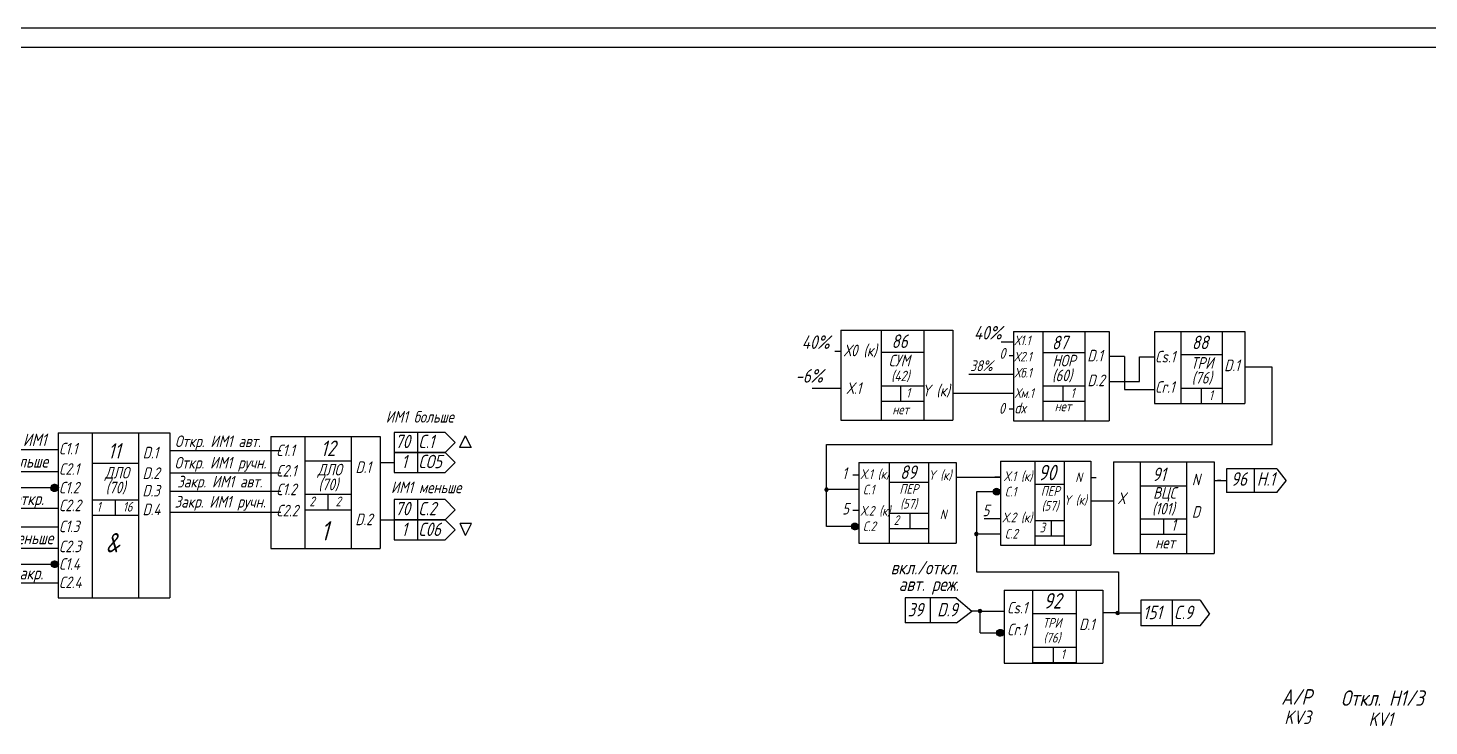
# Model space of a CAD drawing. Header units: millimetres. Extents: x -1319 to 705, y 574 to 3169.
# Drawn here: x -412.8 to -50.1, y 760.5 to 941.2 of the extents above; entities that cross this region are included whole.
import ezdxf

# ---------------------------------------------------------------- set-up
doc = ezdxf.new("R2010")
doc.units = ezdxf.units.MM
doc.layers.add('Предохр - 30', color=3, linetype='Continuous', lineweight=30)
doc.layers.add('Текст', color=7, linetype='Continuous', lineweight=50)
doc.styles.add('GOST тип А', font='GOST_A.TTF', dxfattribs={"oblique": 15})
doc.styles.add('АСУТП', font='GOST_A.TTF', dxfattribs={"oblique": 15, "height": 2.5})

msp = doc.modelspace()

# ---------------------------------------------------------------- hatches: boundary and pattern name
for points in [[(-407.03, 822.02, 1), (-405.05, 822.02, 1)], [(-407.03, 822.02, 1), (-405.05, 822.02, 1)], [(-406.95, 822.22, 1), (-404.97, 822.22, 1)], [(-406.95, 822.22, 1), (-404.97, 822.22, 1)], [(-163.09, 821.15, 1), (-161.11, 821.15, 1)], [(-163.09, 821.15, 1), (-161.11, 821.15, 1)], [(-163.09, 821.15, 1), (-161.11, 821.15, 1)], [(-163.09, 821.15, 1), (-161.11, 821.15, 1)], [(-199.76, 812.17, 1), (-197.78, 812.17, 1)], [(-199.73, 812.12, 1), (-197.75, 812.12, 1)], [(-199.73, 812.12, 1), (-197.75, 812.12, 1)], [(-199.73, 812.12, 1), (-197.75, 812.12, 1)], [(-406.93, 802.37, 1), (-404.95, 802.37, 1)], [(-406.93, 802.37, 1), (-404.95, 802.37, 1)], [(-406.93, 802.37, 1), (-404.95, 802.37, 1)], [(-406.93, 802.37, 1), (-404.95, 802.37, 1)], [(-162.19, 784.59, 1), (-160.21, 784.59, 1)], [(-162.19, 784.59, 1), (-160.21, 784.59, 1)], [(-162.1, 784.63, 1), (-160.12, 784.63, 1)], [(-162.1, 784.63, 1), (-160.12, 784.63, 1)]]:
    msp.add_hatch(color=7).paths.add_polyline_path(points)
h = msp.add_hatch(color=7)
edge = h.paths.add_edge_path()
edge.add_arc((-206.1, 821.68), 0.2, 0, 360)
h = msp.add_hatch(color=7)
edge = h.paths.add_edge_path()
edge.add_arc((-166.38, 790.25), 0.2, 0, 360)

# ---------------------------------------------------------------- linework, layer by layer
at = {"color": 7}
for p, q in [((370.58, 941.16), (-681.8, 941.16)), ((375.58, 936.16), (-701.8, 936.16)), ((-191.97, 862.92), (-191.97, 839.68)), ((-180.91, 862.92), (-180.91, 839.68)), ((-173.39, 862.92), (-173.39, 847.92)), ((-160.87, 859.9), (-157.68, 859.9)), ((-150.12, 862.62), (-150.12, 839.47)), ((-139.25, 862.62), (-139.25, 839.47)), ((-114.38, 862.59), (-114.38, 843.96)), ((-103.64, 862.59), (-103.64, 843.96)), ((-202.37, 857.46), (-203.93, 857.46)), ((-191.97, 857.22), (-180.91, 857.22)), ((-157.68, 856.32), (-158.82, 856.32)), ((-150.12, 857.2), (-139.25, 857.2)), ((-128.91, 856.09), (-132.89, 856.09)), ((-128.91, 856.09), (-128.91, 847.58)), ((-114.38, 856.66), (-103.64, 856.66)), ((-125.07, 856.01), (-121.15, 856.01)), ((-125.07, 849.66), (-125.07, 856.01)), ((-90.71, 853.41), (-97.79, 853.41)), ((-90.71, 833.39), (-90.71, 853.41)), ((-158.82, 851.44), (-169.28, 851.44)), ((-157.68, 851.44), (-158.82, 851.44)), ((-132.89, 849.66), (-125.07, 849.66)), ((-208.13, 847.81), (-209.85, 847.81)), ((-202.37, 847.81), (-208.13, 847.81)), ((-191.97, 848.58), (-180.91, 848.58)), ((-186.91, 848.58), (-186.91, 844.58)), ((-158.82, 846.58), (-173.39, 846.58)), ((-157.68, 846.58), (-158.82, 846.58)), ((-150.12, 848.56), (-139.25, 848.56)), ((-144.89, 848.56), (-144.89, 844.56)), ((-128.91, 847.58), (-121.2, 847.58)), ((-114.38, 847.96), (-103.64, 847.96)), ((-109.07, 847.96), (-109.07, 843.96)), ((-191.97, 844.58), (-180.91, 844.58)), ((-157.68, 842.47), (-158.82, 842.47)), ((-150.12, 844.56), (-139.25, 844.56)), ((-114.38, 843.96), (-103.64, 843.96)), ((-396.27, 836.33), (-396.27, 793.7)), ((-384.27, 836.33), (-384.27, 793.7)), ((-341.19, 835.4), (-341.19, 806.47)), ((-329.19, 835.4), (-329.19, 806.47)), ((-428.88, 832.02), (-405.01, 832.02)), ((-347.42, 831.73), (-376.08, 831.73)), ((-206.1, 812.1), (-206.1, 833.39)), ((-206.1, 833.39), (-90.71, 833.39)), ((-396.27, 828.48), (-384.27, 828.48)), ((-341.19, 829.15), (-329.19, 829.15)), ((-189.91, 828.69), (-189.91, 807.8)), ((-179.67, 828.69), (-179.67, 807.8)), ((-152.13, 829.05), (-152.13, 807.31)), ((-144.58, 829.05), (-144.58, 807.31)), ((-124.86, 828.86), (-124.86, 805.1)), ((-112.86, 828.86), (-112.86, 805.1)), ((-438.95, 826.39), (-405.01, 826.39)), ((-347.42, 825.91), (-376.08, 825.91)), ((-197.76, 825.45), (-199.28, 825.45)), ((-189.91, 823.6), (-179.67, 823.6)), ((-172.52, 824.91), (-161.02, 824.91)), ((-161.02, 824.91), (-162.53, 824.91)), ((-137.62, 824.78), (-136.24, 824.78)), ((-105.71, 824.02), (-102.56, 824.02)), ((-104.02, 824.02), (-104.87, 824.02)), ((-89.54, 827.02), (-102.56, 827.02)), ((-89.54, 827.02), (-102.56, 827.02)), ((-102.56, 827.02), (-102.56, 820.94)), ((-95.37, 827.02), (-95.37, 820.94)), ((-89.54, 827.02), (-87.09, 823.98)), ((-89.54, 820.94), (-87.09, 823.98)), ((-426.99, 822.21), (-406.71, 822.21)), ((-405.06, 821.98), (-405.01, 821.98)), ((-405.06, 821.98), (-405.01, 821.98)), ((-404.99, 822.18), (-404.94, 822.18)), ((-404.99, 822.18), (-404.94, 822.18)), ((-347.42, 821.21), (-376.08, 821.21)), ((-341.19, 820.46), (-329.19, 820.46)), ((-335.19, 820.46), (-335.19, 816.46)), ((-197.76, 821.68), (-206.1, 821.68)), ((-161.02, 821.14), (-167.29, 821.14)), ((-167.29, 821.14), (-167.29, 800.4)), ((-161.13, 821.11), (-161.08, 821.11)), ((-161.13, 821.11), (-161.08, 821.11)), ((-161.13, 821.11), (-161.08, 821.11)), ((-161.13, 821.11), (-161.08, 821.11)), ((-152.13, 823.06), (-144.58, 823.06)), ((-124.86, 822.61), (-112.86, 822.61)), ((-89.54, 820.94), (-102.56, 820.94)), ((-428.88, 816.83), (-405.01, 816.83)), ((-405.08, 816.89), (-405.01, 816.89)), ((-405.08, 816.89), (-405.01, 816.89)), ((-396.27, 819.07), (-384.27, 819.07)), ((-390.27, 819.07), (-390.27, 815.07)), ((-341.19, 816.46), (-329.19, 816.46)), ((-197.76, 816.27), (-199.28, 816.27)), ((-137.62, 818.79), (-131.76, 818.79)), ((-396.27, 815.07), (-384.27, 815.07)), ((-347.42, 815.76), (-376.08, 815.76)), ((-197.76, 816.04), (-197.76, 816.04)), ((-189.91, 815.6), (-179.67, 815.6)), ((-184.55, 815.6), (-184.55, 811.6)), ((-165.29, 814.2), (-165.25, 814.2)), ((-165.29, 814.2), (-165.25, 814.2)), ((-165.25, 814.2), (-161.02, 814.2)), ((-152.13, 813.69), (-144.58, 813.69)), ((-147.93, 813.69), (-147.93, 809.69)), ((-124.86, 814.13), (-112.86, 814.13)), ((-118.86, 814.13), (-118.86, 810.13)), ((-426.99, 812.06), (-405.01, 812.06)), ((-197.76, 812.1), (-206.1, 812.1)), ((-197.76, 812.08), (-197.71, 812.08)), ((-197.76, 812.08), (-197.71, 812.08)), ((-197.76, 812.08), (-197.71, 812.08)), ((-197.76, 812.08), (-197.71, 812.08)), ((-189.91, 811.6), (-179.67, 811.6)), ((-161.02, 810.18), (-167.29, 810.18)), ((-152.13, 809.69), (-144.58, 809.69)), ((-124.86, 810.17), (-112.86, 810.17)), ((-428.88, 806.55), (-405.01, 806.55)), ((-426.99, 802.35), (-406.71, 802.35)), ((-404.96, 802.32), (-404.91, 802.32)), ((-404.96, 802.32), (-404.91, 802.32)), ((-404.96, 802.32), (-404.91, 802.32)), ((-404.96, 802.32), (-404.91, 802.32)), ((-167.29, 800.4), (-130.5, 800.4)), ((-130.5, 800.4), (-130.5, 789.74)), ((-428.88, 797.57), (-405.01, 797.57)), ((-152.75, 795.68), (-152.75, 776.75)), ((-141.44, 795.68), (-141.44, 776.75)), ((-172.57, 793.66), (-185.77, 793.66)), ((-185.77, 793.66), (-185.77, 787.21)), ((-172.57, 793.66), (-185.77, 793.66)), ((-172.44, 793.66), (-185.64, 793.66)), ((-172.44, 793.66), (-185.64, 793.66)), ((-179.3, 793.68), (-179.3, 787.23)), ((-172.57, 793.66), (-168.45, 790.25)), ((-109.35, 793.02), (-124.71, 793.02)), ((-109.35, 793.02), (-124.71, 793.02)), ((-124.71, 793.02), (-124.71, 786.4)), ((-124.71, 793.02), (-124.71, 786.4)), ((-116.62, 793.02), (-116.62, 786.4)), ((-109.35, 793.02), (-106.9, 789.45)), ((-172.57, 787.21), (-185.77, 787.21)), ((-172.44, 787.21), (-185.64, 787.21)), ((-172.44, 787.21), (-168.45, 790.25)), ((-166.34, 790.25), (-168.45, 790.25)), ((-166.34, 790.22), (-160.08, 790.22)), ((-166.34, 784.59), (-166.34, 790.22)), ((-152.75, 789.62), (-141.44, 789.62)), ((-130.5, 789.74), (-134.63, 789.74)), ((-130.5, 789.74), (-124.71, 789.74)), ((-109.35, 786.4), (-106.9, 789.45)), ((-166.34, 784.59), (-160.08, 784.59)), ((-160.22, 784.54), (-160.17, 784.54)), ((-160.22, 784.54), (-160.17, 784.54)), ((-160.13, 784.59), (-160.08, 784.59)), ((-160.13, 784.59), (-160.08, 784.59)), ((-109.35, 786.4), (-124.71, 786.4)), ((-152.75, 780.92), (-141.44, 780.92)), ((-147.44, 780.92), (-147.44, 776.92)), ((-152.75, 776.92), (-141.44, 776.92))]:
    msp.add_line(p, q, dxfattribs=at)
at = {"color": 7, "lineweight": 30}
for p, q in [((-202.37, 862.92), (-173.39, 862.92)), ((-202.37, 862.92), (-202.37, 839.68)), ((-173.39, 862.92), (-173.39, 839.68)), ((-157.68, 862.62), (-132.89, 862.62)), ((-157.68, 862.62), (-157.68, 839.47)), ((-132.89, 862.62), (-132.89, 839.47)), ((-121.2, 862.59), (-97.79, 862.59)), ((-121.2, 862.59), (-121.2, 843.96)), ((-97.79, 862.59), (-97.79, 843.96)), ((-121.2, 843.96), (-97.79, 843.96)), ((-202.37, 839.68), (-173.39, 839.68)), ((-157.68, 839.47), (-132.89, 839.47)), ((-405.01, 836.33), (-376.08, 836.33)), ((-405.01, 836.33), (-405.01, 793.7)), ((-376.08, 836.33), (-376.08, 793.7)), ((-349.98, 835.4), (-321.64, 835.4)), ((-349.98, 835.4), (-349.98, 806.47)), ((-321.64, 835.4), (-321.64, 806.47)), ((-197.76, 828.69), (-172.52, 828.69)), ((-197.76, 828.69), (-197.76, 807.8)), ((-172.52, 828.69), (-172.52, 807.8)), ((-161.02, 829.05), (-137.62, 829.05)), ((-161.02, 829.05), (-161.02, 807.31)), ((-137.62, 829.05), (-137.62, 807.31)), ((-131.76, 828.86), (-105.71, 828.86)), ((-131.76, 828.86), (-131.76, 805.1)), ((-105.71, 828.86), (-105.71, 805.1)), ((-349.98, 806.47), (-321.64, 806.47)), ((-197.76, 807.8), (-172.52, 807.8)), ((-161.02, 807.31), (-137.62, 807.31)), ((-131.76, 805.1), (-105.71, 805.1)), ((-160.13, 795.68), (-134.52, 795.68)), ((-160.13, 795.68), (-160.13, 776.75)), ((-134.52, 795.68), (-134.52, 776.75)), ((-405.01, 793.7), (-376.08, 793.7)), ((-160.13, 776.75), (-134.52, 776.75))]:
    msp.add_line(p, q, dxfattribs=at)
for p, q in [((-304.82, 836.44), (-318.06, 836.44)), ((-318.06, 836.44), (-318.06, 831.26)), ((-312.01, 836.44), (-312.01, 831.26)), ((-304.82, 836.44), (-302.23, 833.85)), ((-299.62, 835.58), (-301.08, 832.54)), ((-299.62, 835.58), (-298.09, 832.54)), ((-304.82, 831.26), (-318.06, 831.26)), ((-318.06, 831.26), (-318.06, 826.07)), ((-318.06, 831.26), (-304.82, 831.26)), ((-312.01, 831.26), (-312.01, 826.07)), ((-304.82, 831.26), (-302.23, 833.85)), ((-304.82, 831.26), (-302.23, 828.67)), ((-302.23, 833.85), (-302.23, 833.85)), ((-298.09, 832.54), (-301.08, 832.54)), ((-321.64, 828.67), (-318.06, 828.67)), ((-304.82, 826.07), (-302.23, 828.67)), ((-302.23, 828.67), (-302.23, 828.67)), ((-318.06, 826.07), (-304.82, 826.07)), ((-304.82, 819.08), (-318.06, 819.08)), ((-318.06, 819.08), (-318.06, 813.89)), ((-312.01, 819.08), (-312.01, 813.89)), ((-304.82, 819.08), (-302.23, 816.48)), ((-304.82, 813.89), (-302.23, 816.48)), ((-302.23, 816.48), (-302.23, 816.48)), ((-321.64, 813.89), (-318.06, 813.89)), ((-318.06, 813.89), (-304.82, 813.89)), ((-304.82, 813.89), (-318.06, 813.89)), ((-318.06, 813.89), (-318.06, 808.71)), ((-312.01, 813.89), (-312.01, 808.71)), ((-304.82, 813.89), (-302.23, 811.3)), ((-298, 812.87), (-300.99, 812.87)), ((-299.53, 809.83), (-300.99, 812.87)), ((-299.53, 809.83), (-298, 812.87)), ((-304.82, 808.71), (-302.23, 811.3)), ((-302.23, 811.3), (-302.23, 811.3)), ((-318.06, 808.71), (-304.82, 808.71))]:
    msp.add_line(p, q)
at = {"color": 1}
msp.add_line((-365.65, 818.03), (-365.65, 818.03), dxfattribs=at)
at = {"color": 7, "lineweight": 30}
for centre in [(-406.07, 822.02), (-406.07, 822.02), (-406.07, 822.02), (-405.99, 822.22), (-405.99, 822.22), (-405.99, 822.22), (-405.89, 821.99), (-405.89, 821.99), (-405.81, 822.19), (-405.81, 822.19), (-162.13, 821.15), (-162.13, 821.15), (-162.13, 821.15), (-162.13, 821.15), (-162.13, 821.15), (-162.13, 821.15), (-161.95, 821.12), (-161.95, 821.12), (-161.95, 821.12), (-161.95, 821.12), (-198.77, 812.12), (-198.77, 812.12), (-198.77, 812.12), (-198.77, 812.12), (-198.77, 812.12), (-198.77, 812.12), (-198.59, 812.09), (-198.59, 812.09), (-198.59, 812.09), (-198.59, 812.09), (-405.97, 802.37), (-405.97, 802.37), (-405.97, 802.37), (-405.97, 802.37), (-405.97, 802.37), (-405.97, 802.37), (-405.79, 802.34), (-405.79, 802.34), (-405.79, 802.34), (-405.79, 802.34), (-161.23, 784.59), (-161.23, 784.59), (-161.23, 784.59), (-161.14, 784.63), (-161.14, 784.63), (-161.14, 784.63), (-161.05, 784.55), (-161.05, 784.55), (-160.96, 784.6), (-160.96, 784.6)]:
    msp.add_circle(centre, 0.825, dxfattribs=at)
at = {"color": 7, "lineweight": 60}
for centre in [(-206.1, 821.68), (-167.29, 810.18), (-166.38, 790.25), (-130.7, 789.74)]:
    msp.add_circle(centre, 0.2, dxfattribs=at)

# ---------------------------------------------------------------- texts
at = {"color": 7, "style": 'АСУТП', "oblique": 15}
for s, height, p in [('D.2', 3, (-138.55, 848.45)), ('1', 2.5, (-142.89, 845.47)), ('dх', 2.8, (-157.48, 841.4)), ('нет', 2.5, (-147.02, 841.98))]:
    msp.add_text(s, height=height, dxfattribs=at).set_placement(p)
at = {"layer": 'Предохр - 30', "color": 7, "lineweight": -3, "style": 'GOST тип А', "oblique": 15}
for s, p in [('KV3', (-87.55, 760.99)), ('KV1', (-65.73, 760.49))]:
    msp.add_text(s, height=3.5, dxfattribs=at).set_placement(p)
at = {"layer": 'Текст', "color": 7, "lineweight": 15, "style": 'GOST тип А', "oblique": 15}
for s, height, p in [('40%%%', 3.5, (-167.94, 860.54)), ('40%%% ', 3.5, (-212.5, 858.1)), ('86', 3.5, (-189.26, 858.34)), ('88', 3.5, (-111.5, 858.02)), ('Х0 (к) ', 3, (-201.62, 856.19)), ('СУМ', 3, (-189.99, 853.59)), ('Сs.1', 3, (-120.98, 854.59)), ('-6%%%', 3.5, (-214.14, 849.37)), ('(42)', 2.7, (-189.37, 849.75)), ('(76)', 3, (-111.54, 849.13)), ('ТРИ', 3, (-111.74, 852.97)), ('D.1', 3, (-103.14, 852.33)), ('Х.1', 3, (-200.91, 846.43)), ('Y (к)', 3, (-181.37, 845.83)), ('Сr.1', 3, (-120.98, 846.74)), ('1', 2.5, (-185.48, 845.49)), ('1', 2.5, (-107.08, 844.87)), ('ИМ1 больше', 3, (-320.2, 839.02)), ('нет', 2.5, (-189.04, 841.15)), ('А/Р  ИМ1', 3.2, (-423.72, 832.96)), ('Откр. ИМ1 авт.', 3, (-374.79, 832.69)), ('12', 4, (-337.05, 830.37)), ('70', 3.456, (-317.78, 832.41)), ('С.1', 3.456, (-311.75, 832.41)), ('С1.1', 3, (-404.8, 830.79)), ('11', 4, (-392.13, 829.7)), ('D.1', 3, (-383.14, 829.76)), ('С1.1', 3, (-348.53, 830.33)), ('1', 3.46, (-316.13, 827.22)), ('СО5', 3.456, (-311.75, 827.22)), ('ИМ1 больше', 3.2, (-426.41, 827.38)), ('С2.1', 3, (-404.8, 825.5)), ('ДЛО', 3, (-392.94, 824.55)), ('D.2', 3, (-383.19, 824.43)), ('Откр. ИМ1 ручн.', 3, (-374.89, 827.13)), ('С2.1', 3, (-348.53, 825.05)), ('ДЛО', 3, (-337.86, 825.35)), ('D.1', 3, (-328.05, 825.98)), ('1', 3, (-202.05, 824.42)), ('Х.1 (к) ', 2.5, (-197.28, 824.43)), ('89', 3.5, (-187.05, 824.43)), ('90', 4, (-151.28, 824.09)), ('91', 3.5, (-121.74, 823.87)), ('С1.2', 3, (-404.8, 820.68)), ('(70)', 3, (-392.74, 820.71)), ('Закр. ИМ1 авт.', 3, (-374.21, 822.24)), ('(70)', 3, (-337.65, 821.51)), ('ИМ1 меньше', 3, (-318.85, 820.75)), ('Y (к)', 2.5, (-179.74, 824.18)), ('Х.1 (к) ', 2.5, (-160.16, 823.89)), ('N', 2.5, (-141.69, 823.61)), ('N', 3, (-111.49, 822.78)), ('96', 3.5, (-101.37, 822.67)), ('H.1', 3.5, (-94.66, 822.67)), ('ИМ1 откр.', 3.2, (-424.21, 817.68)), ('D.3', 3, (-383.23, 819.9)), ('Закр. ИМ1 ручн.', 3, (-374.89, 817.02)), ('С1.2', 3, (-348.53, 820.23)), ('2', 2.5, (-339.98, 817.37)), ('2', 2.5, (-333.19, 817.37)), ('С.1', 2.5, (-196.65, 820.43)), ('ПЕР', 2.5, (-187.22, 820.61)), ('С.1', 2.5, (-159.9, 819.89)), ('ПЕР', 2.5, (-150.61, 820.07)), ('Y (к)', 2.5, (-144.66, 817.74)), ('Х', 3, (-130.64, 817.95)), ('ВЦС', 3, (-121.53, 819.33)), ('С2.2', 3, (-404.8, 816.08)), ('1', 2.5, (-395.06, 815.98)), ('16', 2.5, (-388.28, 815.98)), ('D.4', 3, (-383.19, 815.04)), ('С2.2', 3, (-348.53, 814.74)), ('70', 3.456, (-317.78, 815.04)), ('С.2', 3.456, (-311.75, 815.04)), ('5', 3, (-202.05, 815.23)), ('Х.2 (к) ', 2.5, (-197.28, 814.93)), ('(57)', 2.5, (-187.02, 816.77)), ('N', 2.5, (-176.78, 813.99)), ('5', 3, (-165.72, 814.78)), ('(57)', 2.5, (-150.4, 816.23)), ('(101)', 3, (-121.82, 815.25)), ('D', 3, (-111.49, 814.41)), ('С1.3', 3, (-404.8, 810.65)), ('1', 5, (-337.05, 808.51)), ('D.2', 3, (-328.1, 812.47)), ('1', 3.46, (-316.13, 809.67)), ('С06', 3.456, (-311.75, 809.67)), ('С.2', 2.5, (-196.65, 810.93)), ('2', 2.5, (-188.7, 812.51)), ('Х.2 (к) ', 2.5, (-160.54, 813.22)), ('3', 2.5, (-150.92, 810.6)), ('1', 3, (-116.86, 811.03)), ('ИМ1 меньше', 3.2, (-425.72, 807.55)), ('&', 5, (-392.73, 805.43)), ('С.2', 2.5, (-159.9, 809.01)), ('С2.3', 3, (-404.8, 805.47)), ('нет', 3, (-120.99, 806.45)), ('С1.4', 3, (-404.8, 800.92)), ('вкл./откл.', 3.5, (-189.5, 799.74)), ('ИМ1 закр.', 3.2, (-424.31, 798.43)), ('С2.4', 3, (-404.8, 796.17)), ('авт. реж.', 3.5, (-187.41, 795.44)), ('92', 4, (-149.89, 790.88)), ('39', 3.456, (-185.09, 788.86)), ('D.9', 3.456, (-177.45, 788.86)), ('Сs.1', 3, (-159.31, 789.6)), ('151', 3.5, (-124.15, 788.13)), ('C.9', 3.5, (-116.18, 788.13)), ('ТРИ', 2.5, (-150.11, 785.93)), ('D.1', 3, (-140.7, 785.29)), ('Сr.1', 3, (-159.31, 783.96)), ('(76)', 2.5, (-149.91, 782.09)), ('1', 2.5, (-145.44, 777.83)), ('А/Р', 4, (-88.34, 766.02)), ('Откл. Н1/3', 4, (-72.92, 765.7))]:
    msp.add_text(s, height=height, dxfattribs=at).set_placement(p)
at = {"layer": 'Текст', "color": 7, "style": 'GOST тип А', "oblique": 15}
for s, height, p in [('Х1.1', 2.5, (-157.48, 859.05)), ('87', 3.5, (-147.74, 857.99)), ('0', 2.8, (-161.33, 855.54)), ('Х2.1', 2.5, (-157.54, 854.84)), ('HОР', 3, (-147.56, 853.57)), ('D.1', 3, (-138.58, 854.86)), ('38%%%', 2.8, (-168.93, 852.34)), ('Хб.1', 2.5, (-157.45, 850.68)), ('(60)', 3, (-147.71, 849.73)), ('Хм.1', 2.5, (-157.39, 845.41)), ('0', 2.8, (-161.47, 841.31))]:
    msp.add_text(s, height=height, dxfattribs=at).set_placement(p)

doc.saveas('drawing.dxf')
